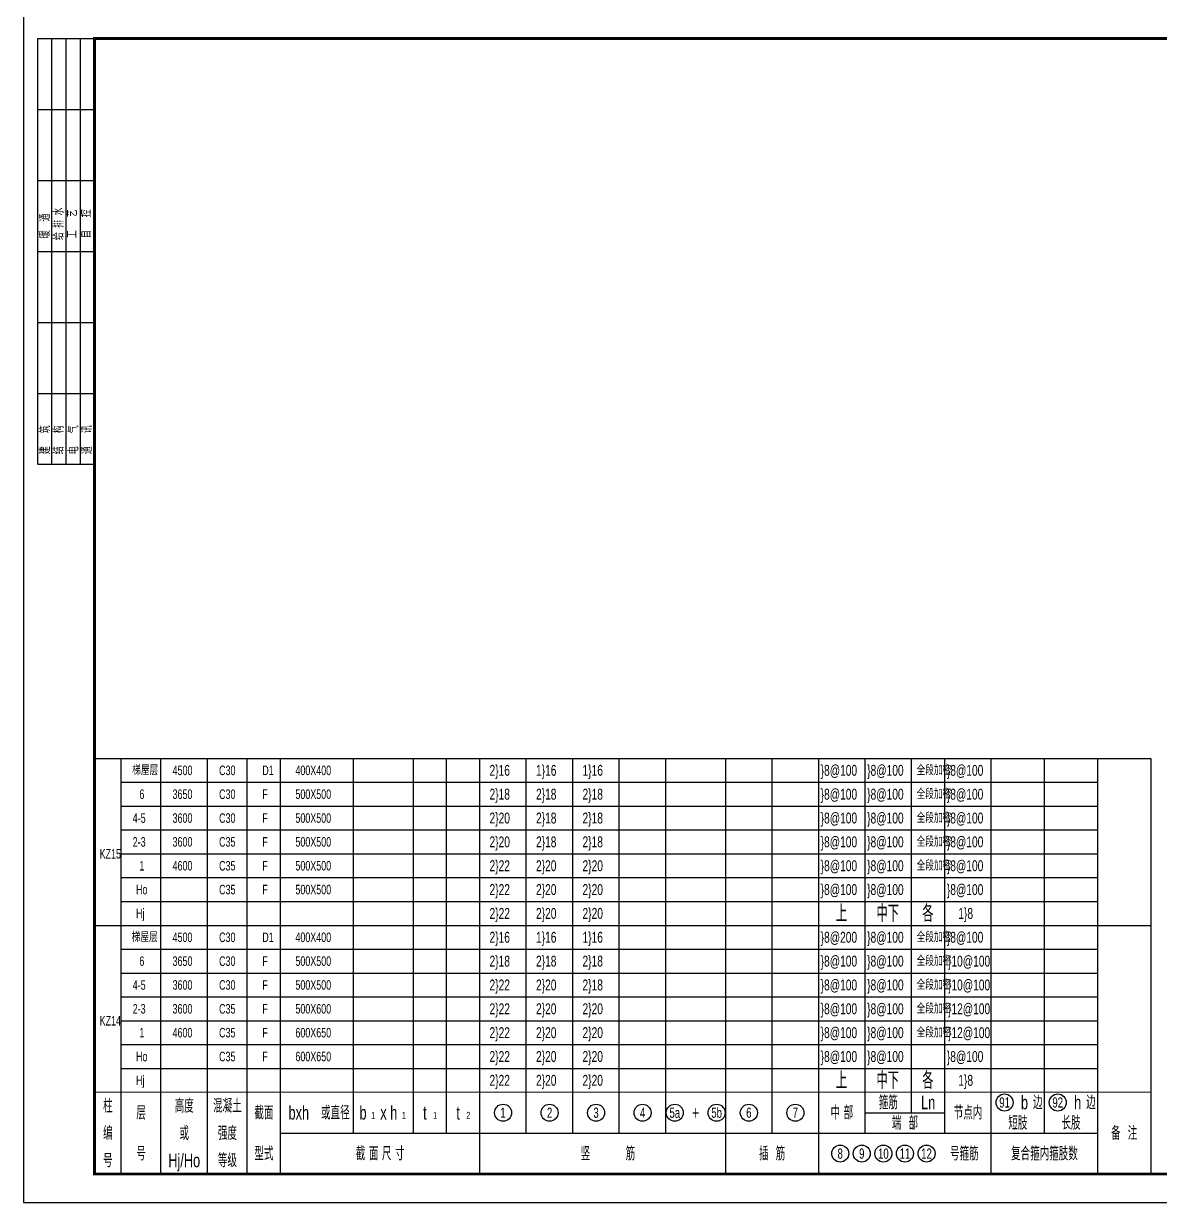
# Model space of a CAD drawing. Extents: x 299218 to 746073, y -331171 to -40619.
# Drawn here: x 385752 to 425799, y -173922 to -132397 of the extents above; entities that cross this region are included whole.
import ezdxf
from ezdxf.enums import TextEntityAlignment as Align

# ---------------------------------------------------------------- set-up
doc = ezdxf.new("R2010")
doc.units = 0
doc.header["$LTSCALE"] = 1000
doc.header["$MEASUREMENT"] = 0
for name, color, linetype in [('PUB_TITLE', 4, 'Continuous'), ('剪力墙柱其它', 1, 'Continuous'), ('柱线', 2, 'Continuous'), ('柱表', 7, 'Continuous'), ('柱表字串', 7, 'Continuous')]:
    doc.layers.add(name, color=color, linetype=linetype)
doc.styles.add('GS_Rein', font='GS_TXT.shx', dxfattribs={"width": 0.7, "bigfont": 'GS_HZTXT.shx'})
doc.styles.get("Standard").update_dxf_attribs({"font": 'gbenor.shx', "bigfont": 'gbcbig.shx'})

# ---------------------------------------------------------------- blocks, each defined once
blk = doc.blocks.new('$titleblk$00000095')
for p, q in [((-150, 20), (-150, 0)), ((-150, 20), (0, 20)), ((-125, 20), (-125, 0)), ((-100, 20), (-100, 0)), ((-75, 20), (-75, 0)), ((-75, 20), (-75, 0)), ((-50, 20), (-50, 0)), ((-25, 20), (-25, 0)), ((0, 20), (0, 0)), ((-150, 15), (-75, 15)), ((-75, 15), (0, 15)), ((-150, 10), (-75, 10)), ((-75, 10), (0, 10)), ((-150, 5), (-75, 5)), ((-75, 5), (0, 5))]:
    blk.add_line(p, q)
at = {"width": 0.8}
for s, p in [('建   筑', (-146.45, 15.65)), ('暖  通', (-70.35, 15.73)), ('结   构', (-146.45, 10.91)), ('给 排 水', (-71.03, 10.9)), ('电   气', (-146.45, 5.65)), ('工   艺', (-70.35, 6.13)), ('通   讯', (-146.45, 0.88)), ('自   控', (-70.35, 1.24))]:
    blk.add_text(s, height=3.509, dxfattribs=at).set_placement(p)

msp = doc.modelspace()

# ---------------------------------------------------------------- linework, layer by layer
for p, q in [((389187.6, -172922.2), (389187.6, -158282.2)), ((390591.6, -172922.2), (390591.6, -158282.2)), ((392229.6, -172922.2), (392229.6, -158282.2)), ((393633.6, -172922.2), (393633.7, -158282.2)), ((394803.6, -172922.2), (394803.6, -158282.2)), ((397377.6, -171482.2), (397377.6, -158282.2)), ((399483.6, -171482.2), (399483.6, -158282.2)), ((400653.6, -171482.2), (400653.6, -158282.2)), ((401823.6, -172922.2), (401823.6, -158282.2)), ((403461.6, -171482.2), (403461.6, -158282.2)), ((405099.6, -171482.2), (405099.6, -158282.2)), ((406737.6, -171482.2), (406737.6, -158282.2)), ((408375.6, -171482.2), (408375.6, -158282.2)), ((410481.6, -158282.2), (410481.6, -172922.2)), ((412119.6, -171482.2), (412119.6, -158282.2)), ((413757.6, -158282.2), (413757.6, -172922.2)), ((415395.6, -171482.2), (415395.6, -158282.2)), ((417033.6, -170762.2), (417033.6, -158282.2)), ((418203.6, -171482.2), (418203.6, -158282.2)), ((419841.6, -172922.2), (419841.6, -158282.2)), ((421713.6, -171482.2), (421713.6, -158282.2)), ((423585.6, -158282.2), (423585.6, -172922.2)), ((425457.6, -158282.2), (425457.6, -172922.2))]:
    msp.add_line(p, q)
at = {"layer": 'PUB_TITLE'}
msp.add_lwpolyline([(385751.6, -173922.2), (460051.6, -173922.2), (460051.6, -131922.2), (385751.6, -131922.2)], close=True, dxfattribs=at)
at = {"layer": 'PUB_TITLE', "const_width": 100}
msp.add_lwpolyline([(388251.6, -172922.2), (459051.6, -172922.2), (459051.6, -132922.2), (388251.6, -132922.2)], close=True, dxfattribs=at)
at = {"layer": '剪力墙柱其它', "color": 6}
for p, q in [((388251.6, -158282.2), (425457.6, -158282.2)), ((388251.6, -164162.2), (425457.6, -164162.2))]:
    msp.add_line(p, q, dxfattribs=at)
at = {"layer": '柱线'}
for p, q in [((389187.6, -159122.2), (423585.6, -159122.2)), ((389187.6, -159962.2), (423585.6, -159962.2)), ((389187.6, -160802.2), (423585.6, -160802.2)), ((389187.6, -161642.2), (423585.6, -161642.2)), ((389187.6, -162482.2), (423585.6, -162482.2)), ((389187.6, -163322.2), (423585.6, -163322.2)), ((389187.6, -165002.2), (423585.6, -165002.2)), ((389187.6, -165842.2), (423585.6, -165842.2)), ((389187.6, -166682.2), (423585.6, -166682.2)), ((389187.6, -167522.2), (423585.6, -167522.2)), ((389187.6, -168362.2), (423585.6, -168362.2)), ((389187.6, -169202.2), (423585.6, -169202.2))]:
    msp.add_line(p, q, dxfattribs=at)
at = {"layer": '柱表'}
for p, q in [((389187.6, -172922.2), (389187.6, -170042.2)), ((390591.6, -172922.2), (390591.6, -170042.2)), ((392229.6, -172922.2), (392229.6, -170042.2)), ((393633.6, -172922.2), (393633.6, -170042.2)), ((394803.6, -172922.2), (394803.6, -170042.2)), ((397377.6, -171482.2), (397377.6, -170042.2)), ((399483.6, -171482.2), (399483.6, -170042.2)), ((400653.6, -171482.2), (400653.6, -170042.2)), ((401823.6, -172922.2), (401823.6, -170042.2)), ((403461.6, -171482.2), (403461.6, -170042.2)), ((405099.6, -171482.2), (405099.6, -170042.2)), ((408375.6, -171482.2), (408375.6, -170042.2)), ((410481.6, -170042.2), (410481.6, -172922.2)), ((412119.6, -171482.2), (412119.6, -170042.2)), ((413757.6, -170042.2), (413757.6, -172922.2)), ((415395.6, -171482.2), (415395.6, -170042.2)), ((417033.6, -170762.2), (417033.6, -170042.2)), ((418203.6, -171482.2), (418203.6, -170042.2)), ((419841.6, -172922.2), (419841.6, -170042.2)), ((421713.6, -171482.2), (421713.6, -170042.2)), ((423585.6, -170042.2), (423585.6, -172922.2)), ((415395.6, -170762.2), (418203.6, -170762.2)), ((394803.6, -171482.2), (401823.6, -171482.2)), ((401823.6, -171482.2), (410481.6, -171482.2)), ((410481.6, -171482.2), (413757.6, -171482.2)), ((413757.6, -171482.2), (419841.6, -171482.2)), ((419841.6, -171482.2), (423585.6, -171482.2))]:
    msp.add_line(p, q, dxfattribs=at)
at = {"layer": '柱表', "const_width": 36}
msp.add_lwpolyline([(388251.6, -172922.2), (425457.6, -172922.2), (425457.6, -170042.2), (388251.6, -170042.2)], close=True, dxfattribs=at)
at = {"layer": '柱表字串'}
msp.add_line((406737.6, -171482.2), (406737.6, -170042.2), dxfattribs=at)
for centre in [(420309.6, -170402.2), (422181.6, -170402.2), (402642.6, -170762.2), (404280.6, -170762.2), (405918.6, -170762.2), (407556.6, -170762.2), (408691.5, -170762.2), (410165.7, -170762.2), (411300.6, -170762.2), (412938.6, -170762.2), (414518.1, -172202.2), (415278.6, -172202.2), (416039.1, -172202.2), (416799.6, -172202.2), (417560.1, -172202.2)]:
    msp.add_circle(centre, 300, dxfattribs=at)

# ---------------------------------------------------------------- block references
at = {"layer": 'PUB_TITLE', "xscale": 100, "yscale": 100, "zscale": 100, "rotation": 90}
msp.add_blockref('$titleblk$00000095', (388251.6, -132922.2), dxfattribs=at)

# ---------------------------------------------------------------- texts
at = {"layer": '柱线', "style": 'GS_Rein', "width": 0.7}
for s, height, p in [('梯屋层', 336, (389578, -158870.2)), ('4500', 336, (391000.2, -158870.2)), ('C30', 336, (392638.8, -158870.2)), ('D1', 336, (394161, -158870.2)), ('400X400', 336, (395327.4, -158870.2)), ('2}16', 384, (402165, -158894.2)), ('1}16', 384, (403803, -158894.2)), ('1}16', 384, (405441, -158894.2)), ('}8@100', 384, (413830.2, -158894.2)), ('}8@100', 384, (415468.2, -158894.2)), ('全段加密', 336, (417208.2, -158870.2)), ('}8@100', 384, (418276.2, -158894.2)), ('6', 336, (389832, -159710.2)), ('3650', 336, (391000.2, -159710.2)), ('C30', 336, (392638.8, -159710.2)), ('F', 336, (394161, -159710.2)), ('500X500', 336, (395327.4, -159710.2)), ('2}18', 384, (402165, -159734.2)), ('2}18', 384, (403803, -159734.2)), ('2}18', 384, (405441, -159734.2)), ('}8@100', 384, (413830.2, -159734.2)), ('}8@100', 384, (415468.2, -159734.2)), ('全段加密', 336, (417208.2, -159710.2)), ('}8@100', 384, (418276.2, -159734.2)), ('4-5', 336, (389596.8, -160550.2)), ('3600', 336, (391000.2, -160550.2)), ('C30', 336, (392638.8, -160550.2)), ('F', 336, (394161, -160550.2)), ('500X500', 336, (395327.4, -160550.2)), ('2}20', 384, (402165, -160574.2)), ('2}18', 384, (403803, -160574.2)), ('2}18', 384, (405441, -160574.2)), ('}8@100', 384, (413830.2, -160574.2)), ('}8@100', 384, (415468.2, -160574.2)), ('全段加密', 336, (417208.2, -160550.2)), ('}8@100', 384, (418276.2, -160574.2)), ('2-3', 336, (389596.8, -161390.2)), ('3600', 336, (391000.2, -161390.2)), ('C35', 336, (392638.8, -161390.2)), ('F', 336, (394161, -161390.2)), ('500X500', 336, (395327.4, -161390.2)), ('2}20', 384, (402165, -161414.2)), ('2}18', 384, (403803, -161414.2)), ('2}18', 384, (405441, -161414.2)), ('}8@100', 384, (413830.2, -161414.2)), ('}8@100', 384, (415468.2, -161414.2)), ('全段加密', 336, (417208.2, -161390.2)), ('}8@100', 384, (418276.2, -161414.2)), ('KZ15', 336, (388431, -161810.2)), ('1', 336, (389832, -162230.2)), ('4600', 336, (391000.2, -162230.2)), ('C35', 336, (392638.8, -162230.2)), ('F', 336, (394161, -162230.2)), ('500X500', 336, (395327.4, -162230.2)), ('2}22', 384, (402165, -162254.2)), ('2}20', 384, (403803, -162254.2)), ('2}20', 384, (405441, -162254.2)), ('}8@100', 384, (413830.2, -162254.2)), ('}8@100', 384, (415468.2, -162254.2)), ('全段加密', 336, (417208.2, -162230.2)), ('}8@100', 384, (418276.2, -162254.2)), ('Ho', 336, (389714.4, -163070.2)), ('C35', 336, (392638.8, -163070.2)), ('F', 336, (394161, -163070.2)), ('500X500', 336, (395327.4, -163070.2)), ('2}22', 384, (402165, -163094.2)), ('2}20', 384, (403803, -163094.2)), ('2}20', 384, (405441, -163094.2)), ('}8@100', 384, (413830.2, -163094.2)), ('}8@100', 384, (415468.2, -163094.2)), ('}8@100', 384, (418276.2, -163094.2)), ('Hj', 336, (389714.4, -163910.2)), ('2}22', 384, (402165, -163934.2)), ('2}20', 384, (403803, -163934.2)), ('2}20', 384, (405441, -163934.2)), ('上', 600, (414366.6, -164042.2)), ('中下', 600, (415794.6, -164042.2)), ('各', 600, (417408.6, -164042.2)), ('1}8', 384, (418679.4, -163934.2)), ('梯屋层', 336, (389560.9, -164750.2)), ('4500', 336, (391000.2, -164750.2)), ('C30', 336, (392638.8, -164750.2)), ('D1', 336, (394161, -164750.2)), ('400X400', 336, (395327.4, -164750.2)), ('2}16', 384, (402165, -164774.2)), ('1}16', 384, (403803, -164774.2)), ('1}16', 384, (405441, -164774.2)), ('}8@200', 384, (413830.2, -164774.2)), ('}8@100', 384, (415468.2, -164774.2)), ('全段加密', 336, (417208.2, -164750.2)), ('}8@100', 384, (418276.2, -164774.2)), ('6', 336, (389832, -165590.2)), ('3650', 336, (391000.2, -165590.2)), ('C30', 336, (392638.8, -165590.2)), ('F', 336, (394161, -165590.2)), ('500X500', 336, (395327.4, -165590.2)), ('2}18', 384, (402165, -165614.2)), ('2}18', 384, (403803, -165614.2)), ('2}18', 384, (405441, -165614.2)), ('}8@100', 384, (413830.2, -165614.2)), ('}8@100', 384, (415468.2, -165614.2)), ('全段加密', 336, (417208.2, -165590.2)), ('}10@100', 384, (418316.3, -165614.2)), ('4-5', 336, (389596.8, -166430.2)), ('3600', 336, (391000.2, -166430.2)), ('C30', 336, (392638.8, -166430.2)), ('F', 336, (394161, -166430.2)), ('500X500', 336, (395327.4, -166430.2)), ('2}22', 384, (402165, -166454.2)), ('2}20', 384, (403803, -166454.2)), ('2}18', 384, (405441, -166454.2)), ('}8@100', 384, (413830.2, -166454.2)), ('}8@100', 384, (415468.2, -166454.2)), ('全段加密', 336, (417208.2, -166430.2)), ('}10@100', 384, (418316.3, -166454.2)), ('2-3', 336, (389596.8, -167270.2)), ('3600', 336, (391000.2, -167270.2)), ('C35', 336, (392638.8, -167270.2)), ('500X600', 336, (395327.4, -167270.2)), ('2}22', 384, (402165, -167294.2)), ('2}20', 384, (403803, -167294.2)), ('2}20', 384, (405441, -167294.2)), ('}8@100', 384, (413830.2, -167294.2)), ('}8@100', 384, (415468.2, -167294.2)), ('全段加密', 336, (417208.2, -167270.2)), ('}12@100', 384, (418316.3, -167294.2)), ('F', 336, (394161, -167270.2)), ('KZ14', 336, (388431, -167690.2)), ('2}22', 384, (402165, -168134.2)), ('2}20', 384, (403803, -168134.2)), ('2}20', 384, (405441, -168134.2)), ('}8@100', 384, (413830.2, -168134.2)), ('}8@100', 384, (415468.2, -168134.2)), ('全段加密', 336, (417208.2, -168110.2)), ('}12@100', 384, (418316.3, -168134.2)), ('1', 336, (389832, -168110.2)), ('4600', 336, (391000.2, -168110.2)), ('C35', 336, (392638.8, -168110.2)), ('F', 336, (394161, -168110.2)), ('600X650', 336, (395327.4, -168110.2)), ('2}22', 384, (402165, -168974.2)), ('2}20', 384, (403803, -168974.2)), ('2}20', 384, (405441, -168974.2)), ('}8@100', 384, (413830.2, -168974.2)), ('}8@100', 384, (415468.2, -168974.2)), ('}8@100', 384, (418276.2, -168974.2)), ('Ho', 336, (389714.4, -168950.2)), ('C35', 336, (392638.8, -168950.2)), ('F', 336, (394161, -168950.2)), ('600X650', 336, (395327.4, -168950.2)), ('2}22', 384, (402165, -169814.2)), ('2}20', 384, (403803, -169814.2)), ('2}20', 384, (405441, -169814.2)), ('上', 600, (414366.6, -169922.2)), ('中下', 600, (415794.6, -169922.2)), ('各', 600, (417408.6, -169922.2)), ('1}8', 384, (418679.4, -169814.2)), ('Hj', 336, (389714.4, -169790.2))]:
    msp.add_text(s, height=height, dxfattribs=at).set_placement(p)
at = {"layer": '柱表字串', "style": 'GS_Rein', "width": 0.7}
for s, height, p in [('柱', 480, (388719.6, -170522.2)), ('高度', 480, (391410.6, -170522.2)), ('混凝土', 480, (392931.6, -170522.2)), ('箍筋', 480, (416214.6, -170402.2)), ('Ln', 480, (417618.6, -170402.2)), ('91', 360, (420309.6, -170402.2)), ('b', 480, (421011.6, -170402.2)), ('边', 480, (421479.6, -170402.2)), ('92', 360, (422181.6, -170402.2)), ('h', 480, (422883.6, -170402.2)), ('边', 480, (423351.6, -170402.2)), ('层', 480, (389889.6, -170762.2)), ('截面', 480, (394218.6, -170762.2)), ('bxh', 480, (395447.1, -170762.2)), ('或直径', 480, (396734.1, -170762.2)), ('b', 480, (397710.6, -170762.2)), ('x', 480, (398430.6, -170762.2)), ('h', 480, (398790.6, -170762.2)), ('t', 480, (399888.6, -170762.2)), ('t', 480, (401058.6, -170762.2)), ('1', 360, (402642.6, -170762.2)), ('2', 360, (404280.6, -170762.2)), ('3', 360, (405918.6, -170762.2)), ('4', 360, (407556.6, -170762.2)), ('5a', 360, (408691.5, -170762.2)), ('+', 480, (409428.6, -170762.2)), ('5b', 360, (410165.7, -170762.2)), ('6', 360, (411300.6, -170762.2)), ('7', 360, (412938.6, -170762.2)), ('中 部', 480, (414576.6, -170762.2)), ('节点内', 480, (419022.6, -170762.2)), ('1', 240, (398070.6, -170852.2)), ('1', 240, (399150.6, -170852.2)), ('1', 240, (400248.6, -170852.2)), ('2', 240, (401418.6, -170852.2)), ('端  部', 480, (416799.6, -171122.2)), ('短肢', 480, (420777.6, -171122.2)), ('长肢', 480, (422649.6, -171122.2)), ('编', 480, (388719.6, -171482.2)), ('或', 480, (391410.6, -171482.2)), ('强度', 480, (392931.6, -171482.2)), ('备  注', 480, (424521.6, -171482.2)), ('截 面 尺 寸', 480, (398313.6, -172202.2)), ('竖          筋', 480, (406336, -172202.2)), ('插  筋', 480, (412119.6, -172202.2)), ('号箍筋', 480, (418891, -172202.2)), ('复合箍内箍肢数', 480, (421713.6, -172202.2)), ('号', 480, (388719.6, -172442.2)), ('号', 480, (389889.6, -172202.2)), ('Hj/Ho', 480, (391410.6, -172442.2)), ('等级', 480, (392931.6, -172442.2)), ('型式', 480, (394218.6, -172202.2)), ('8', 360, (414518.1, -172202.2)), ('9', 360, (415278.6, -172202.2)), ('10', 360, (416039.1, -172202.2)), ('11', 360, (416799.6, -172202.2)), ('12', 360, (417560.1, -172202.2))]:
    msp.add_text(s, height=height, dxfattribs=at).set_placement(p, align=Align.MIDDLE_CENTER)

doc.saveas('drawing.dxf')
